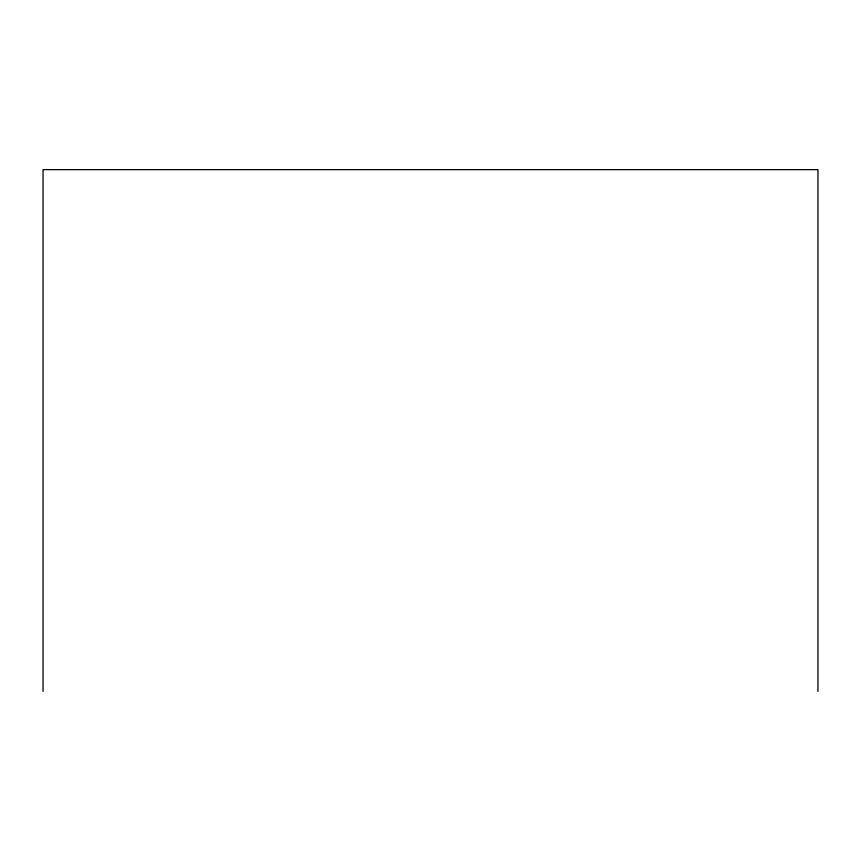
<?xml version="1.0" encoding="UTF-8"?>
<svg xmlns="http://www.w3.org/2000/svg" width="861" height="861" viewBox="0 0 861 861"><rect width="100%" height="100%" fill="white"/><g stroke="black" fill="none" stroke-linecap="round" stroke-linejoin="round"><path stroke-width="1.29" d="M817.95 691.361L817.95 169.639L43.05 169.639L43.05 691.361"/></g></svg>
